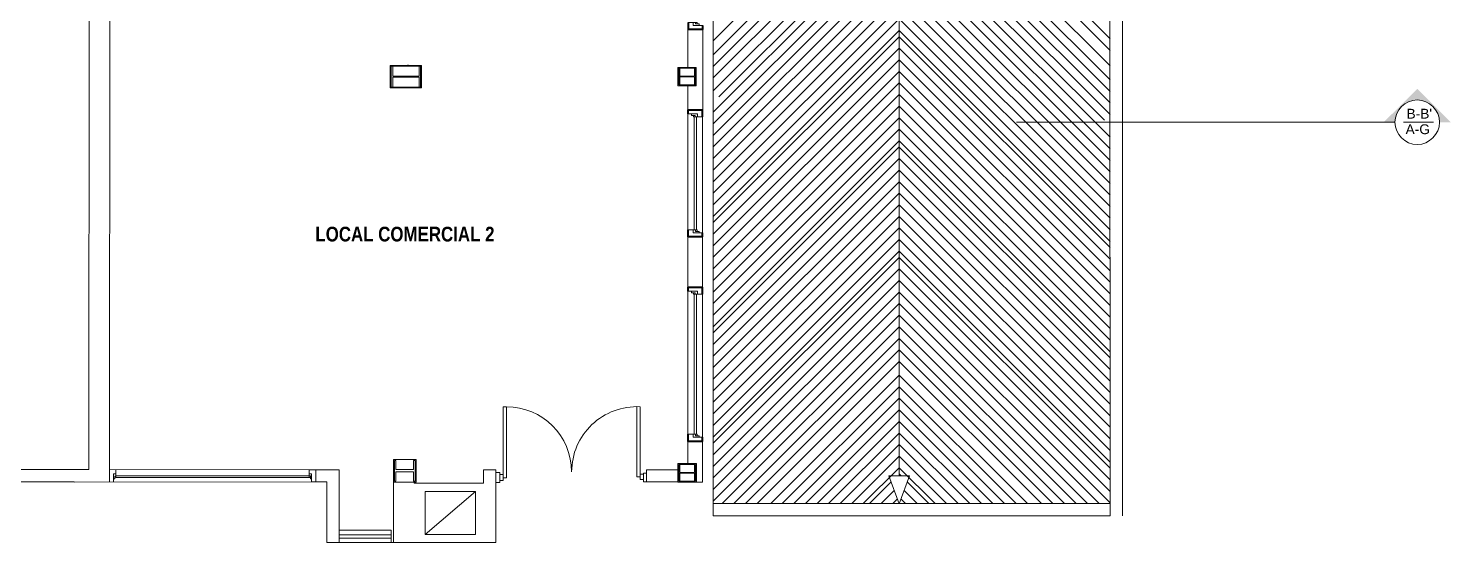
# Model space of a CAD drawing. Extents: x 1270 to 1442, y 932 to 1016.
# Drawn here: x 1295.73 to 1313.1, y 939.87 to 946.16 of the extents above; entities that cross this region are included whole.
import ezdxf

# ---------------------------------------------------------------- set-up
doc = ezdxf.new("R2010")
doc.units = 0
doc.header["$MEASUREMENT"] = 0
doc.linetypes.add('DASHED', pattern=[19.05, 12.7, -6.35])
for name, color, linetype, lineweight in [('arquitecturapasito', 252, 'Continuous', 5), ('estructural', 201, 'Continuous', 15), ('muros', 5, 'Continuous', 40), ('puertas', 34, 'Continuous', 9), ('ventanas', 4, 'Continuous', 9)]:
    doc.layers.add(name, color=color, linetype=linetype, lineweight=lineweight)
doc.styles.get("Standard").update_dxf_attribs({"font": 'arial.ttf'})

# ---------------------------------------------------------------- blocks, each defined once
blk = doc.blocks.new('pook')
at = {"layer": 'puertas'}
for p, q in [((1100.047, 1106.401), (1100.047, 1107.451)), ((1100.097, 1107.451), (1100.047, 1107.45)), ((1100.097, 1106.386), (1100.097, 1107.451)), ((1102.05, 1106.401), (1102.05, 1107.452)), ((1102.1, 1106.401), (1102.1, 1107.452)), ((1099.997, 1106.468), (1099.936, 1106.468)), ((1099.997, 1106.318), (1099.936, 1106.318)), ((1099.997, 1106.318), (1099.997, 1106.468)), ((1099.997, 1106.436), (1100.047, 1106.436)), ((1099.997, 1106.347), (1100.047, 1106.347)), ((1100.047, 1106.436), (1100.047, 1106.347)), ((1100.047, 1106.386), (1100.097, 1106.386)), ((1102.1, 1106.401), (1102.05, 1106.401)), ((1102.1, 1106.442), (1102.1, 1106.361)), ((1102.1, 1106.442), (1102.15, 1106.442)), ((1102.15, 1106.361), (1102.1, 1106.361)), ((1102.15, 1106.325), (1102.15, 1106.457)), ((1102.15, 1106.457), (1102.196, 1106.457)), ((1102.15, 1106.325), (1102.196, 1106.325))]:
    blk.add_line(p, q, dxfattribs=at)
for centre, radius, start, end in [((1100.097, 1106.475), 0.976, 0.0193, 90.0193), ((1102.052, 1106.475), 0.978, 87.208, 179.9706)]:
    blk.add_arc(centre, radius, start, end, dxfattribs=at)
blk = doc.blocks.new('buyht')
at = {"layer": 'muros', "ltscale": 0.05}
blk.add_line((0.072, 0.15), (0, 0.15), dxfattribs=at)
at = {"layer": 'muros'}
for q in [(0, 0.15), (0.042, 0)]:
    blk.add_line((0, 0), q, dxfattribs=at)
at = {"layer": 'ventanas'}
for p, q in [((0.072, 0.094), (0.072, 0.15)), ((0.042, 0.098), (0.042, 0)), ((0.042, 0.037), (0.057, 0.037)), ((0.057, 0.073), (0.072, 0.073)), ((0.057, 0.073), (0.057, 0.037)), ((0.072, 0.056), (0.057, 0.056))]:
    blk.add_line(p, q, dxfattribs=at)
blk.add_lwpolyline([(0.072, 0.056), (0.072, 0.098), (0.042, 0.098)], dxfattribs=at)
blk = doc.blocks.new('columna')
at = {"layer": 'estructural'}
for p, q in [((-0.256, 0.36), (0, 0.36)), ((-0.256, 0.34), (-0.256, 0.36)), ((-0.134, 0.36), (-0.134, 0.36)), ((-0.122, 0.36), (-0.122, 0.36)), ((0, 0.36), (0, 0.34)), ((-0.134, 0.34), (-0.256, 0.34)), ((-0.134, 0.34), (-0.134, 0.02)), ((0, 0.34), (-0.122, 0.34)), ((-0.122, 0.34), (-0.122, 0.02)), ((-0.134, 0.02), (-0.256, 0.02)), ((-0.256, 0.02), (-0.256, 0)), ((-0.256, 0), (0, 0)), ((-0.134, 0), (-0.134, 0)), ((0, 0.02), (-0.122, 0.02)), ((-0.122, 0), (-0.122, 0)), ((0, 0), (0, 0.02))]:
    blk.add_line(p, q, dxfattribs=at)
blk = doc.blocks.new('iiiiiiiiiiiii')
at = {"layer": 'estructural'}
for p, q in [((0.0101, 0.105), (0.0101, 0.204)), ((0.19299, 0.204), (0.19299, 0.105)), ((0.0101, 0.105), (0.19299, 0.105)), ((0.0101, 0), (0.0101, 0.099)), ((0.0101, 0.099), (0.19299, 0.099)), ((0.19299, 0.099), (0.19299, 0))]:
    blk.add_line(p, q, dxfattribs=at)
blk.add_lwpolyline([(0, 0.204), (0.204, 0.204), (0.204, 0), (0, 0)], close=True, dxfattribs=at)
blk = doc.blocks.new('columna25')
at = {"layer": 'estructural'}
for p, q in [((-0.254, 0.2529), (0, 0.2529)), ((-0.254, 0.2331), (-0.254, 0.2529)), ((-0.142, 0.2331), (-0.254, 0.2331)), ((-0.142, 0.2331), (-0.142, 0.0198)), ((0, 0.2331), (-0.112, 0.2331)), ((-0.112, 0.2331), (-0.112, 0.0198)), ((0, 0.2529), (0, 0.2331)), ((-0.254, 0), (-0.254, 0.0198)), ((-0.254, 0.0198), (-0.142, 0.0198)), ((0, 0), (-0.254, 0)), ((-0.112, 0.0198), (0, 0.0198)), ((0, 0.0198), (0, 0))]:
    blk.add_line(p, q, dxfattribs=at)

msp = doc.modelspace()

# ---------------------------------------------------------------- hatches: boundary and pattern name
at = {"layer": 'arquitecturapasito', "ltscale": 6}
msp.add_hatch(color=252, dxfattribs=at).paths.add_polyline_path([(1312.418, 945.011), (1312.282, 945.011), (1312.69, 945.419), (1313.098, 945.011), (1312.962, 945.011, 1)])

# ---------------------------------------------------------------- linework, layer by layer
at = {"layer": 'arquitecturapasito', "color": 252}
for p, q in [((1309.091, 940.199), (1309.091, 953.318)), ((1308.941, 940.199), (1308.935, 952.777)), ((1304.091, 952.567), (1304.091, 940.199)), ((1306.363, 940.687), (1306.363, 952.567)), ((1306.363, 948.607), (1308.941, 946.029)), ((1296.468, 940.766), (1296.473, 948.451)), ((1296.718, 940.766), (1296.723, 948.451)), ((1306.363, 948.466), (1308.941, 945.888)), ((1306.363, 948.278), (1304.091, 946.005)), ((1306.363, 948.107), (1304.091, 945.835)), ((1306.363, 947.965), (1304.091, 945.693)), ((1306.363, 947.824), (1304.091, 945.552)), ((1306.363, 947.824), (1308.941, 945.246)), ((1306.373, 947.673), (1304.091, 945.394)), ((1306.363, 947.683), (1308.941, 945.105)), ((1306.373, 947.532), (1304.161, 945.323)), ((1306.363, 947.541), (1308.87, 945.034)), ((1306.363, 947.405), (1304.091, 945.132)), ((1306.363, 947.405), (1308.941, 944.827)), ((1306.363, 947.263), (1304.091, 944.991)), ((1306.363, 947.122), (1304.091, 944.85)), ((1306.363, 947.263), (1308.941, 944.686)), ((1306.363, 947.122), (1308.941, 944.544)), ((1306.363, 946.981), (1304.091, 944.708)), ((1306.363, 946.981), (1308.941, 944.403)), ((1306.363, 946.839), (1304.091, 944.567)), ((1306.363, 946.839), (1308.941, 944.261)), ((1306.363, 946.698), (1304.091, 944.425)), ((1306.363, 946.698), (1308.941, 944.12)), ((1306.363, 946.556), (1304.091, 944.284)), ((1306.363, 946.415), (1304.091, 944.142)), ((1306.363, 946.556), (1308.941, 943.979)), ((1306.363, 946.415), (1308.941, 943.837)), ((1306.363, 946.273), (1304.091, 944.001)), ((1306.363, 946.274), (1308.941, 943.696)), ((1303.784, 946.144), (1303.784, 945.681)), ((1303.964, 946.144), (1303.784, 946.144)), ((1306.363, 946.132), (1304.091, 943.86)), ((1306.363, 946.132), (1308.941, 943.554)), ((1306.363, 946.056), (1304.091, 943.784)), ((1306.363, 945.915), (1304.091, 943.642)), ((1306.363, 946.056), (1308.941, 943.479)), ((1306.363, 945.915), (1308.941, 943.337)), ((1306.363, 945.773), (1304.091, 943.501)), ((1306.363, 945.773), (1308.941, 943.196)), ((1300.357, 945.709), (1300.345, 945.706)), ((1303.683, 945.572), (1303.683, 945.671)), ((1303.683, 945.572), (1303.683, 945.671)), ((1303.683, 945.572), (1303.865, 945.572)), ((1303.683, 945.572), (1303.865, 945.572)), ((1303.683, 945.467), (1303.683, 945.566)), ((1303.683, 945.566), (1303.865, 945.566)), ((1303.683, 945.467), (1303.683, 945.566)), ((1303.683, 945.566), (1303.865, 945.566)), ((1303.865, 945.671), (1303.865, 945.572)), ((1303.865, 945.671), (1303.865, 945.572)), ((1303.865, 945.566), (1303.865, 945.467)), ((1303.865, 945.566), (1303.865, 945.467)), ((1306.363, 945.632), (1304.091, 943.36)), ((1306.363, 945.632), (1308.941, 943.054)), ((1303.784, 945.163), (1303.784, 945.457)), ((1306.363, 945.491), (1304.091, 943.218)), ((1306.363, 945.491), (1308.941, 942.913)), ((1306.363, 945.349), (1304.091, 943.077)), ((1306.363, 945.208), (1304.091, 942.935)), ((1306.363, 945.349), (1308.941, 942.771)), ((1306.363, 945.208), (1308.941, 942.63)), ((1303.784, 945.163), (1303.964, 945.163)), ((1303.784, 945.113), (1303.784, 943.693)), ((1303.963, 943.658), (1303.963, 945.077)), ((1306.363, 945.066), (1304.091, 942.794)), ((1306.363, 945.066), (1308.941, 942.489)), ((1306.363, 944.925), (1304.091, 942.652)), ((1306.363, 944.925), (1308.941, 942.347)), ((1306.363, 944.783), (1304.091, 942.511)), ((1306.363, 944.708), (1304.091, 942.435)), ((1306.362, 944.707), (1308.941, 942.13)), ((1306.363, 944.784), (1308.941, 942.206)), ((1306.363, 944.566), (1304.091, 942.294)), ((1306.363, 944.566), (1308.941, 941.989)), ((1306.363, 944.425), (1304.091, 942.152)), ((1306.363, 944.425), (1308.941, 941.847)), ((1306.363, 944.283), (1304.091, 942.011)), ((1306.363, 944.284), (1308.941, 941.706)), ((1306.363, 944.142), (1304.091, 941.87)), ((1306.363, 944.001), (1304.091, 941.728)), ((1306.363, 944.142), (1308.941, 941.564)), ((1306.363, 944.001), (1308.941, 941.423)), ((1306.363, 943.859), (1304.091, 941.587)), ((1306.363, 943.859), (1308.941, 941.282)), ((1306.363, 943.718), (1304.091, 941.445)), ((1306.363, 943.718), (1308.941, 941.14)), ((1303.783, 943.608), (1303.963, 943.608)), ((1303.783, 942.995), (1303.783, 943.608)), ((1306.363, 943.576), (1304.091, 941.304)), ((1306.363, 943.577), (1308.941, 940.999)), ((1306.363, 943.435), (1304.091, 941.163)), ((1306.363, 943.359), (1304.091, 941.087)), ((1306.363, 943.435), (1308.941, 940.857)), ((1306.363, 943.359), (1308.941, 940.782)), ((1306.363, 943.218), (1304.091, 940.945)), ((1303.783, 942.995), (1303.963, 942.995)), ((1303.784, 942.945), (1303.784, 941.196)), ((1306.363, 943.076), (1304.091, 940.804)), ((1306.363, 942.935), (1304.091, 940.663)), ((1303.963, 942.91), (1303.963, 941.16)), ((1306.363, 942.794), (1304.091, 940.521)), ((1306.363, 942.794), (1308.807, 940.35)), ((1306.363, 942.652), (1304.091, 940.38)), ((1306.363, 942.652), (1308.665, 940.35)), ((1306.363, 942.511), (1304.202, 940.35)), ((1306.363, 942.511), (1308.524, 940.35)), ((1306.363, 942.369), (1304.344, 940.35)), ((1306.363, 942.369), (1308.383, 940.35)), ((1306.363, 942.228), (1304.485, 940.35)), ((1306.363, 942.086), (1304.627, 940.35)), ((1306.363, 942.228), (1308.241, 940.35)), ((1306.363, 942.087), (1308.1, 940.35)), ((1306.363, 941.919), (1304.794, 940.35)), ((1306.363, 941.919), (1307.932, 940.35)), ((1306.363, 941.778), (1304.935, 940.35)), ((1306.363, 941.778), (1307.791, 940.35)), ((1306.363, 941.636), (1305.077, 940.35)), ((1306.363, 941.636), (1307.649, 940.35)), ((1306.363, 941.495), (1305.218, 940.35)), ((1306.363, 941.495), (1307.508, 940.35)), ((1306.363, 941.353), (1305.36, 940.35)), ((1306.363, 941.212), (1305.501, 940.35)), ((1306.363, 941.353), (1307.367, 940.35)), ((1306.363, 941.212), (1307.225, 940.35)), ((1303.783, 941.11), (1303.963, 941.11)), ((1303.784, 941.11), (1303.784, 940.839)), ((1306.363, 941.07), (1305.642, 940.35)), ((1306.363, 941.071), (1307.084, 940.35)), ((1300.186, 940.887), (1300.463, 940.887)), ((1300.186, 940.887), (1300.186, 940.613)), ((1300.463, 940.887), (1300.463, 940.613)), ((1306.363, 940.929), (1305.784, 940.35)), ((1306.363, 940.929), (1306.942, 940.35)), ((1295.264, 940.765), (1296.468, 940.766)), ((1299.158, 940.763), (1296.718, 940.766)), ((1296.718, 940.763), (1296.718, 940.613)), ((1296.768, 940.711), (1296.768, 940.613)), ((1296.783, 940.686), (1296.798, 940.686)), ((1296.783, 940.686), (1296.783, 940.65)), ((1296.798, 940.707), (1296.798, 940.763)), ((1299.173, 940.688), (1296.798, 940.688)), ((1299.158, 940.763), (1299.522, 940.763)), ((1299.158, 940.709), (1299.158, 940.763)), ((1299.173, 940.688), (1299.173, 940.652)), ((1299.188, 940.713), (1299.188, 940.613)), ((1299.238, 940.763), (1299.238, 940.613)), ((1299.238, 940.763), (1299.238, 940.613)), ((1299.522, 940.763), (1299.522, 940.023)), ((1301.287, 940.599), (1301.287, 940.763)), ((1301.287, 940.763), (1301.437, 940.763)), ((1301.437, 939.873), (1301.437, 940.763)), ((1303.278, 940.763), (1303.661, 940.763)), ((1303.278, 940.763), (1303.278, 940.615)), ((1303.683, 940.839), (1303.865, 940.839)), ((1303.683, 940.729), (1303.683, 940.828)), ((1303.683, 940.828), (1303.865, 940.828)), ((1303.683, 940.729), (1303.865, 940.729)), ((1303.683, 940.624), (1303.683, 940.723)), ((1303.683, 940.723), (1303.865, 940.723)), ((1303.865, 940.729), (1303.865, 940.828)), ((1303.865, 940.723), (1303.865, 940.624)), ((1303.877, 940.828), (1303.877, 940.624)), ((1303.963, 940.763), (1303.963, 940.763)), ((1306.363, 940.788), (1305.925, 940.35)), ((1306.239, 940.687), (1306.488, 940.688)), ((1306.363, 940.347), (1306.239, 940.687)), ((1306.363, 940.788), (1306.801, 940.35)), ((1306.363, 940.712), (1306.388, 940.687)), ((1306.363, 940.712), (1306.363, 940.712)), ((1306.363, 940.347), (1306.488, 940.688)), ((1295.264, 940.615), (1296.288, 940.615)), ((1296.288, 940.613), (1299.188, 940.615)), ((1296.768, 940.65), (1296.783, 940.65)), ((1299.173, 940.67), (1296.798, 940.67)), ((1299.173, 940.652), (1299.188, 940.652)), ((1299.188, 940.615), (1299.372, 940.615)), ((1299.372, 940.615), (1299.372, 939.873)), ((1300.186, 940.613), (1300.463, 940.613)), ((1300.188, 939.873), (1300.188, 940.613)), ((1300.438, 940.599), (1300.438, 940.613)), ((1300.438, 940.599), (1301.287, 940.599)), ((1303.278, 940.615), (1303.661, 940.615)), ((1303.683, 940.624), (1303.865, 940.624)), ((1303.683, 940.613), (1303.865, 940.613)), ((1303.888, 940.613), (1303.963, 940.613)), ((1306.265, 940.614), (1306.001, 940.35)), ((1306.303, 940.511), (1306.142, 940.35)), ((1306.423, 940.511), (1306.584, 940.35)), ((1306.461, 940.614), (1306.725, 940.35)), ((1300.575, 940.499), (1300.575, 939.973)), ((1300.575, 940.499), (1301.187, 940.499)), ((1300.575, 939.973), (1301.187, 940.499)), ((1301.187, 940.499), (1301.187, 939.973)), ((1304.091, 940.349), (1308.941, 940.349)), ((1306.341, 940.407), (1306.284, 940.35)), ((1306.385, 940.407), (1306.442, 940.35)), ((1304.091, 940.199), (1308.941, 940.199)), ((1299.372, 940.023), (1299.372, 940.023)), ((1299.522, 940.023), (1299.522, 939.873)), ((1299.522, 940.023), (1300.158, 940.023)), ((1300.158, 940.023), (1300.158, 939.873)), ((1299.372, 939.873), (1299.522, 939.873)), ((1299.522, 939.968), (1300.158, 939.968)), ((1299.522, 939.968), (1300.158, 939.968)), ((1299.522, 939.928), (1300.158, 939.928)), ((1299.522, 939.873), (1299.522, 939.873)), ((1299.522, 939.873), (1300.171, 939.873)), ((1299.834, 939.873), (1301.287, 939.873)), ((1300.575, 939.973), (1301.187, 939.973)), ((1301.287, 939.873), (1301.437, 939.873))]:
    msp.add_line(p, q, dxfattribs=at)
at = {"layer": 'arquitecturapasito', "color": 252, "ltscale": 6}
for p, q in [((1306.363, 952.567), (1306.363, 940.687)), ((1312.418, 945.011), (1307.795, 945.011))]:
    msp.add_line(p, q, dxfattribs=at)
at = {"layer": 'arquitecturapasito', "color": 252, "ltscale": 100}
for p, q in [((1306.363, 948.278), (1308.941, 945.7)), ((1306.363, 948.107), (1308.941, 945.529)), ((1306.363, 947.966), (1308.941, 945.388)), ((1306.363, 943.218), (1308.941, 940.64)), ((1306.363, 943.076), (1308.941, 940.499)), ((1306.363, 942.935), (1308.941, 940.357))]:
    msp.add_line(p, q, dxfattribs=at)
at = {"layer": 'arquitecturapasito', "color": 252, "linetype": 'DASHED'}
for p, q in [((1303.964, 946.194), (1303.964, 945.077)), ((1303.963, 943.608), (1303.963, 942.91)), ((1303.963, 941.11), (1303.963, 940.613))]:
    msp.add_line(p, q, dxfattribs=at)
at = {"layer": 'arquitecturapasito', "color": 252, "ltscale": 0.025}
for p, q in [((1303.86, 945.077), (1303.86, 943.693)), ((1303.89, 945.077), (1303.89, 943.693)), ((1303.86, 942.91), (1303.86, 941.196)), ((1303.89, 942.91), (1303.89, 941.196))]:
    msp.add_line(p, q, dxfattribs=at)
at = {"layer": 'arquitecturapasito', "color": 252, "linetype": 'Continuous', "ltscale": 0.05}
msp.add_line((1310.992, 945.011), (1308.771, 945.011), dxfattribs=at)
at = {"layer": 'arquitecturapasito', "color": 252}
for points in [[(1300.529, 945.431), (1300.148, 945.431), (1300.148, 945.706), (1300.529, 945.706)], [(1303.662, 945.681), (1303.886, 945.681), (1303.886, 945.457), (1303.662, 945.457)]]:
    msp.add_lwpolyline(points, close=True, dxfattribs=at)
for points in [[(1300.519, 945.441), (1300.158, 945.441), (1300.158, 945.696), (1300.519, 945.696), (1300.519, 945.441)], [(1300.519, 945.441), (1300.158, 945.441), (1300.158, 945.696), (1300.519, 945.696), (1300.519, 945.441)], [(1300.519, 945.441), (1300.158, 945.441), (1300.158, 945.696), (1300.519, 945.696), (1300.519, 945.441)], [(1303.683, 945.467), (1303.672, 945.467), (1303.672, 945.671), (1303.683, 945.671)], [(1303.865, 945.671), (1303.876, 945.671), (1303.876, 945.467), (1303.865, 945.467)], [(1300.218, 940.624), (1300.198, 940.624), (1300.198, 940.878)], [(1300.218, 940.624), (1300.198, 940.624), (1300.198, 940.878)], [(1296.798, 940.668), (1296.798, 940.711), (1296.768, 940.711)], [(1299.158, 940.67), (1299.158, 940.713), (1299.188, 940.713)], [(1303.683, 940.613), (1303.661, 940.613), (1303.661, 940.839), (1303.683, 940.839)], [(1303.683, 940.624), (1303.673, 940.624), (1303.673, 940.828), (1303.683, 940.828)], [(1303.865, 940.839), (1303.888, 940.839), (1303.888, 940.613), (1303.865, 940.613)], [(1303.865, 940.828), (1303.877, 940.828), (1303.877, 940.624), (1303.865, 940.624)]]:
    msp.add_lwpolyline(points, dxfattribs=at)
at = {"layer": 'arquitecturapasito', "color": 252, "ltscale": 6}
msp.add_lwpolyline([(1312.521, 945.011), (1312.888, 945.011)], dxfattribs=at)
msp.add_circle((1312.69, 945.011), 0.272, dxfattribs=at)
at = {"layer": 'arquitecturapasito', "color": 252}
msp.add_arc((1300.361, 945.691), 0.0186, 57.5318, 101.7835, dxfattribs=at)

# ---------------------------------------------------------------- block references
at = {"layer": 'arquitecturapasito', "color": 252, "xscale": 1.194520985869985, "yscale": 1.194520985869985, "zscale": 1.194520985869985}
for p, rotation in [((1303.964, 946.144), 90), ((1303.784, 945.163), 270), ((1303.963, 943.608), 90), ((1303.784, 942.995), 270), ((1303.963, 941.11), 90)]:
    msp.add_blockref('buyht', p, dxfattribs=dict(at, rotation=rotation))
at = {"layer": 'arquitecturapasito', "color": 252}
for name, p, rotation in [('columna', (1300.519, 945.696), 90), ('columna25', (1300.198, 940.624), 270)]:
    msp.add_blockref(name, p, dxfattribs=dict(at, rotation=rotation))
msp.add_blockref('iiiiiiiiiiiii', (1303.672, 945.467), dxfattribs=at)
at = {"layer": 'arquitecturapasito', "color": 252, "xscale": 0.8154523602406698, "yscale": 0.8154523602406698, "zscale": 0.8154523602406698}
msp.add_blockref('pook', (404.49, 38.459), dxfattribs=at)

# ---------------------------------------------------------------- texts
at = {"layer": 'arquitecturapasito', "color": 252, "char_height": 0.12, "width": 20.73043, "attachment_point": 5}
for s, insert in [("B-B'", (1312.715, 945.115)), ('A-G', (1312.697, 944.924))]:
    msp.add_mtext(s, dxfattribs=dict(at, insert=insert))
at = {"layer": 'arquitecturapasito', "color": 1, "insert": (1300.327, 943.642), "char_height": 0.18, "width": 2.70952, "attachment_point": 5}
msp.add_mtext('{\\fArial Narrow|b1|i0|c0|p34;LOCAL COMERCIAL 2}', dxfattribs=at)

doc.saveas('drawing.dxf')
